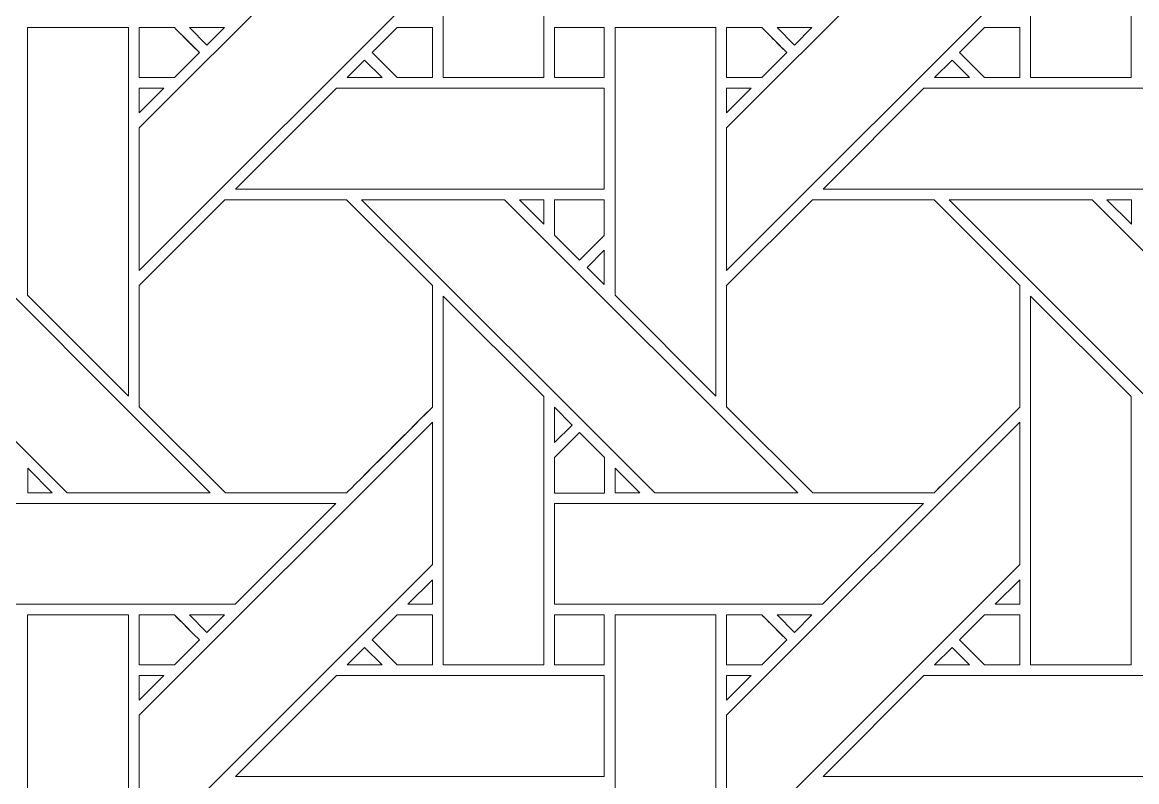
# Model space of a CAD drawing. Header units: inches. Extents: x 4.9 to 19.9, y 3.1 to 15.1.
# Drawn here: x 16.227 to 18.026, y 7.917 to 9.144 of the extents above; entities that cross this region are included whole.
import ezdxf

# ---------------------------------------------------------------- set-up
doc = ezdxf.new("R2010")
doc.units = ezdxf.units.IN
doc.header["$MEASUREMENT"] = 0
doc.layers.add('Design', color=7, linetype='Continuous', lineweight=0)

msp = doc.modelspace()

# ---------------------------------------------------------------- linework, layer by layer
at = {"layer": 'Design'}
for points, knots in [([(4.8829, 15.0948), (4.8829, 15.0948), (4.8829, 3.0948), (4.8829, 3.0948), (4.8829, 3.0948), (19.8829, 3.0948), (19.8829, 3.0948), (19.8829, 3.0948), (19.8829, 15.0948), (19.8829, 15.0948), (19.8829, 15.0948), (4.8829, 15.0948), (4.8829, 15.0948)], [0, 0, 0, 0, 1, 1, 1, 2, 2, 2, 3, 3, 3, 4, 4, 4, 4]), ([(5.4052, 14.5679), (5.4052, 14.5679), (5.4052, 3.6216), (5.4052, 3.6216), (5.4052, 3.6216), (19.3605, 3.6216), (19.3605, 3.6216), (19.3605, 3.6216), (19.3605, 14.5679), (19.3605, 14.5679), (19.3605, 14.5679), (5.4052, 14.5679), (5.4052, 14.5679)], [0, 0, 0, 0, 1, 1, 1, 2, 2, 2, 3, 3, 3, 4, 4, 4, 4]), ([(16.9061, 9.0544), (16.9061, 9.0544), (16.9061, 9.6503), (16.9061, 9.6503), (16.9061, 9.6503), (17.0689, 9.4881), (17.0689, 9.4881), (17.0689, 9.4881), (17.0689, 9.0544), (17.0689, 9.0544), (17.0689, 9.0544), (16.9061, 9.0544), (16.9061, 9.0544)], [0, 0, 0, 0, 1, 1, 1, 2, 2, 2, 3, 3, 3, 4, 4, 4, 4]), ([(17.8548, 9.0544), (17.8548, 9.0544), (17.8548, 9.6503), (17.8548, 9.6503), (17.8548, 9.6503), (18.0176, 9.4881), (18.0176, 9.4881), (18.0176, 9.4881), (18.0176, 9.0544), (18.0176, 9.0544), (18.0176, 9.0544), (17.8548, 9.0544), (17.8548, 9.0544)], [0, 0, 0, 0, 1, 1, 1, 2, 2, 2, 3, 3, 3, 4, 4, 4, 4]), ([(16.889, 9.2166), (16.889, 9.2166), (16.4153, 8.743), (16.4153, 8.743), (16.4153, 8.743), (16.4153, 8.9731), (16.4153, 8.9731), (16.4153, 8.9731), (16.889, 9.4467), (16.889, 9.4467), (16.889, 9.4467), (16.889, 9.2166), (16.889, 9.2166)], [0, 0, 0, 0, 1, 1, 1, 2, 2, 2, 3, 3, 3, 4, 4, 4, 4]), ([(17.8377, 9.2166), (17.8377, 9.2166), (17.364, 8.743), (17.364, 8.743), (17.364, 8.743), (17.364, 8.9731), (17.364, 8.9731), (17.364, 8.9731), (17.8377, 9.4467), (17.8377, 9.4467), (17.8377, 9.4467), (17.8377, 9.2166), (17.8377, 9.2166)], [0, 0, 0, 0, 1, 1, 1, 2, 2, 2, 3, 3, 3, 4, 4, 4, 4]), ([(16.2352, 8.703), (16.2352, 8.703), (16.2352, 9.1352), (16.2352, 9.1352), (16.2352, 9.1352), (16.3982, 9.1352), (16.3982, 9.1352), (16.3982, 9.1352), (16.3982, 8.5401), (16.3982, 8.5401), (16.3982, 8.5401), (16.2352, 8.703), (16.2352, 8.703)], [0, 0, 0, 0, 1, 1, 1, 2, 2, 2, 3, 3, 3, 4, 4, 4, 4]), ([(16.4724, 9.1352), (16.4775, 9.1301), (16.5083, 9.0993), (16.5127, 9.0948), (16.5127, 9.0948), (16.4723, 9.0544), (16.4723, 9.0544), (16.4723, 9.0544), (16.4153, 9.0544), (16.4153, 9.0544), (16.4153, 9.0544), (16.4153, 9.1352), (16.4153, 9.1352), (16.4153, 9.1352), (16.4724, 9.1352), (16.4724, 9.1352)], [0, 0, 0, 0, 1, 1, 1, 2, 2, 2, 3, 3, 3, 4, 4, 4, 5, 5, 5, 5]), ([(16.4988, 9.1088), (16.4988, 9.1088), (16.5127, 9.0948), (16.5127, 9.0948), (16.5127, 9.0948), (16.4723, 9.0544), (16.4723, 9.0544), (16.4723, 9.0544), (16.4153, 9.0544), (16.4153, 9.0544), (16.4153, 9.0544), (16.4153, 9.1352), (16.4153, 9.1352), (16.4153, 9.1352), (16.4724, 9.1352), (16.4724, 9.1352), (16.4781, 9.1295), (16.489, 9.1186), (16.4988, 9.1088)], [0, 0, 0, 0, 1, 1, 1, 2, 2, 2, 3, 3, 3, 4, 4, 4, 5, 5, 5, 6, 6, 6, 6]), ([(16.4967, 9.1352), (16.4967, 9.1352), (16.5532, 9.1352), (16.5532, 9.1352), (16.5532, 9.1352), (16.5249, 9.107), (16.5249, 9.107), (16.5249, 9.107), (16.4967, 9.1352), (16.4967, 9.1352)], [0, 0, 0, 0, 1, 1, 1, 2, 2, 2, 3, 3, 3, 3]), ([(16.889, 9.1352), (16.889, 9.1352), (16.889, 9.0544), (16.889, 9.0544), (16.889, 9.0544), (16.8319, 9.0544), (16.8319, 9.0544), (16.8319, 9.0544), (16.7915, 9.0948), (16.7915, 9.0948), (16.7915, 9.0948), (16.832, 9.1352), (16.832, 9.1352), (16.832, 9.1352), (16.889, 9.1352), (16.889, 9.1352)], [0, 0, 0, 0, 1, 1, 1, 2, 2, 2, 3, 3, 3, 4, 4, 4, 5, 5, 5, 5]), ([(16.889, 9.0544), (16.889, 9.0544), (16.8319, 9.0544), (16.8319, 9.0544), (16.8319, 9.0544), (16.7915, 9.0948), (16.7915, 9.0948), (16.7915, 9.0948), (16.832, 9.1352), (16.832, 9.1352), (16.832, 9.1352), (16.889, 9.1352), (16.889, 9.1352), (16.889, 9.1352), (16.889, 9.0544), (16.889, 9.0544)], [0, 0, 0, 0, 1, 1, 1, 2, 2, 2, 3, 3, 3, 4, 4, 4, 5, 5, 5, 5]), ([(17.1665, 9.0544), (17.1665, 9.0544), (17.0862, 9.0544), (17.0862, 9.0544), (17.0862, 9.0544), (17.0862, 9.1352), (17.0862, 9.1352), (17.0862, 9.1352), (17.1665, 9.1352), (17.1665, 9.1352), (17.1665, 9.1352), (17.1665, 9.0544), (17.1665, 9.0544)], [0, 0, 0, 0, 1, 1, 1, 2, 2, 2, 3, 3, 3, 4, 4, 4, 4]), ([(17.0862, 9.0544), (17.0862, 9.0544), (17.0862, 9.1352), (17.0862, 9.1352), (17.0862, 9.1352), (17.1665, 9.1352), (17.1665, 9.1352), (17.1665, 9.1352), (17.1665, 9.0544), (17.1665, 9.0544), (17.1665, 9.0544), (17.0862, 9.0544), (17.0862, 9.0544)], [0, 0, 0, 0, 1, 1, 1, 2, 2, 2, 3, 3, 3, 4, 4, 4, 4]), ([(17.184, 8.703), (17.184, 8.703), (17.184, 9.1352), (17.184, 9.1352), (17.184, 9.1352), (17.3469, 9.1352), (17.3469, 9.1352), (17.3469, 9.1352), (17.3469, 8.5401), (17.3469, 8.5401), (17.3469, 8.5401), (17.184, 8.703), (17.184, 8.703)], [0, 0, 0, 0, 1, 1, 1, 2, 2, 2, 3, 3, 3, 4, 4, 4, 4]), ([(17.4211, 9.1352), (17.4263, 9.1301), (17.457, 9.0993), (17.4615, 9.0948), (17.4615, 9.0948), (17.421, 9.0544), (17.421, 9.0544), (17.421, 9.0544), (17.3641, 9.0544), (17.3641, 9.0544), (17.3641, 9.0544), (17.3641, 9.1352), (17.3641, 9.1352), (17.3641, 9.1352), (17.4211, 9.1352), (17.4211, 9.1352)], [0, 0, 0, 0, 1, 1, 1, 2, 2, 2, 3, 3, 3, 4, 4, 4, 5, 5, 5, 5]), ([(17.446, 9.1102), (17.4518, 9.1044), (17.4574, 9.0989), (17.4615, 9.0948), (17.4615, 9.0948), (17.421, 9.0544), (17.421, 9.0544), (17.421, 9.0544), (17.3641, 9.0544), (17.3641, 9.0544), (17.3641, 9.0544), (17.3641, 9.1352), (17.3641, 9.1352), (17.3641, 9.1352), (17.4211, 9.1352), (17.4211, 9.1352), (17.4266, 9.1298), (17.4366, 9.1197), (17.446, 9.1102)], [0, 0, 0, 0, 1, 1, 1, 2, 2, 2, 3, 3, 3, 4, 4, 4, 5, 5, 5, 6, 6, 6, 6]), ([(17.4455, 9.1352), (17.4455, 9.1352), (17.5019, 9.1352), (17.5019, 9.1352), (17.5019, 9.1352), (17.4736, 9.107), (17.4736, 9.107), (17.4736, 9.107), (17.4455, 9.1352), (17.4455, 9.1352)], [0, 0, 0, 0, 1, 1, 1, 2, 2, 2, 3, 3, 3, 3]), ([(17.8377, 9.1352), (17.8377, 9.1352), (17.8377, 9.0544), (17.8377, 9.0544), (17.8377, 9.0544), (17.7806, 9.0544), (17.7806, 9.0544), (17.7806, 9.0544), (17.7403, 9.0948), (17.7403, 9.0948), (17.7403, 9.0948), (17.7807, 9.1352), (17.7807, 9.1352), (17.7807, 9.1352), (17.8377, 9.1352), (17.8377, 9.1352)], [0, 0, 0, 0, 1, 1, 1, 2, 2, 2, 3, 3, 3, 4, 4, 4, 5, 5, 5, 5]), ([(17.8377, 9.0544), (17.8377, 9.0544), (17.7806, 9.0544), (17.7806, 9.0544), (17.7806, 9.0544), (17.7403, 9.0948), (17.7403, 9.0948), (17.7403, 9.0948), (17.7807, 9.1352), (17.7807, 9.1352), (17.7807, 9.1352), (17.8377, 9.1352), (17.8377, 9.1352), (17.8377, 9.1352), (17.8377, 9.0544), (17.8377, 9.0544)], [0, 0, 0, 0, 1, 1, 1, 2, 2, 2, 3, 3, 3, 4, 4, 4, 5, 5, 5, 5]), ([(16.7794, 9.0827), (16.7794, 9.0827), (16.8076, 9.0544), (16.8076, 9.0544), (16.8076, 9.0544), (16.7511, 9.0544), (16.7511, 9.0544), (16.7511, 9.0544), (16.7794, 9.0827), (16.7794, 9.0827)], [0, 0, 0, 0, 1, 1, 1, 2, 2, 2, 3, 3, 3, 3]), ([(17.7281, 9.0827), (17.7281, 9.0827), (17.7564, 9.0544), (17.7564, 9.0544), (17.7564, 9.0544), (17.6999, 9.0544), (17.6999, 9.0544), (17.6999, 9.0544), (17.7281, 9.0827), (17.7281, 9.0827)], [0, 0, 0, 0, 1, 1, 1, 2, 2, 2, 3, 3, 3, 3]), ([(16.4551, 9.0373), (16.4551, 9.0373), (16.4153, 8.9975), (16.4153, 8.9975), (16.4153, 8.9975), (16.4153, 9.0373), (16.4153, 9.0373), (16.4153, 9.0373), (16.4551, 9.0373), (16.4551, 9.0373)], [0, 0, 0, 0, 1, 1, 1, 2, 2, 2, 3, 3, 3, 3]), ([(17.1664, 9.0373), (17.1664, 9.0373), (17.1664, 8.8745), (17.1664, 8.8745), (17.1664, 8.8745), (16.5711, 8.8745), (16.5711, 8.8745), (16.5711, 8.8745), (16.734, 9.0373), (16.734, 9.0373), (16.734, 9.0373), (17.1664, 9.0373), (17.1664, 9.0373)], [0, 0, 0, 0, 1, 1, 1, 2, 2, 2, 3, 3, 3, 4, 4, 4, 4]), ([(17.4039, 9.0373), (17.4039, 9.0373), (17.364, 8.9974), (17.364, 8.9974), (17.364, 8.9974), (17.364, 9.0373), (17.364, 9.0373), (17.364, 9.0373), (17.4039, 9.0373), (17.4039, 9.0373)], [0, 0, 0, 0, 1, 1, 1, 2, 2, 2, 3, 3, 3, 3]), ([(18.1152, 9.0373), (18.1152, 9.0373), (18.1152, 8.8745), (18.1152, 8.8745), (18.1152, 8.8745), (17.5199, 8.8745), (17.5199, 8.8745), (17.5199, 8.8745), (17.6827, 9.0373), (17.6827, 9.0373), (17.6827, 9.0373), (18.1152, 9.0373), (18.1152, 9.0373)], [0, 0, 0, 0, 1, 1, 1, 2, 2, 2, 3, 3, 3, 4, 4, 4, 4]), ([(16.2993, 8.3837), (16.2993, 8.3837), (15.8257, 8.8573), (15.8257, 8.8573), (15.8257, 8.8573), (16.0567, 8.8573), (16.0567, 8.8573), (16.0567, 8.8573), (16.5303, 8.3837), (16.5303, 8.3837), (16.5303, 8.3837), (16.2993, 8.3837), (16.2993, 8.3837)], [0, 0, 0, 0, 1, 1, 1, 2, 2, 2, 3, 3, 3, 4, 4, 4, 4]), ([(16.554, 8.8573), (16.554, 8.8573), (16.7502, 8.8573), (16.7502, 8.8573), (16.7502, 8.8573), (16.889, 8.7186), (16.889, 8.7186), (16.889, 8.7186), (16.889, 8.5224), (16.889, 8.5224), (16.8712, 8.5045), (16.7593, 8.3927), (16.7503, 8.3837), (16.7503, 8.3837), (16.5546, 8.3837), (16.5546, 8.3837), (16.5546, 8.3837), (16.4153, 8.5229), (16.4153, 8.5229), (16.4153, 8.5229), (16.4153, 8.7186), (16.4153, 8.7186), (16.4153, 8.7186), (16.554, 8.8573), (16.554, 8.8573)], [0, 0, 0, 0, 1, 1, 1, 2, 2, 2, 3, 3, 3, 4, 4, 4, 5, 5, 5, 6, 6, 6, 7, 7, 7, 8, 8, 8, 8]), ([(16.889, 8.5224), (16.871, 8.5042), (16.7591, 8.3925), (16.7503, 8.3837), (16.7503, 8.3837), (16.5546, 8.3837), (16.5546, 8.3837), (16.5546, 8.3837), (16.4153, 8.5229), (16.4153, 8.5229), (16.4153, 8.5229), (16.4153, 8.7186), (16.4153, 8.7186), (16.4153, 8.7186), (16.554, 8.8573), (16.554, 8.8573), (16.554, 8.8573), (16.7502, 8.8573), (16.7502, 8.8573), (16.7502, 8.8573), (16.889, 8.7186), (16.889, 8.7186), (16.889, 8.7186), (16.889, 8.5224), (16.889, 8.5224)], [0, 0, 0, 0, 1, 1, 1, 2, 2, 2, 3, 3, 3, 4, 4, 4, 5, 5, 5, 6, 6, 6, 7, 7, 7, 8, 8, 8, 8]), ([(17.248, 8.3837), (17.248, 8.3837), (16.7745, 8.8573), (16.7745, 8.8573), (16.7745, 8.8573), (17.0054, 8.8573), (17.0054, 8.8573), (17.0054, 8.8573), (17.479, 8.3837), (17.479, 8.3837), (17.479, 8.3837), (17.248, 8.3837), (17.248, 8.3837)], [0, 0, 0, 0, 1, 1, 1, 2, 2, 2, 3, 3, 3, 4, 4, 4, 4]), ([(17.069, 8.8573), (17.069, 8.8573), (17.069, 8.8175), (17.069, 8.8175), (17.069, 8.8175), (17.0295, 8.8573), (17.0295, 8.8573), (17.0295, 8.8573), (17.069, 8.8573), (17.069, 8.8573)], [0, 0, 0, 0, 1, 1, 1, 2, 2, 2, 3, 3, 3, 3]), ([(17.1665, 8.8573), (17.1665, 8.8573), (17.1665, 8.7997), (17.1665, 8.7997), (17.1665, 8.7997), (17.1265, 8.7598), (17.1265, 8.7598), (17.1265, 8.7598), (17.0862, 8.8001), (17.0862, 8.8001), (17.0862, 8.8001), (17.0862, 8.8573), (17.0862, 8.8573), (17.0862, 8.8573), (17.1665, 8.8573), (17.1665, 8.8573)], [0, 0, 0, 0, 1, 1, 1, 2, 2, 2, 3, 3, 3, 4, 4, 4, 5, 5, 5, 5]), ([(17.1265, 8.7598), (17.1265, 8.7598), (17.0862, 8.8001), (17.0862, 8.8001), (17.0862, 8.8001), (17.0862, 8.8573), (17.0862, 8.8573), (17.0862, 8.8573), (17.1665, 8.8573), (17.1665, 8.8573), (17.1665, 8.8573), (17.1665, 8.7997), (17.1665, 8.7997), (17.1665, 8.7997), (17.1265, 8.7598), (17.1265, 8.7598)], [0, 0, 0, 0, 1, 1, 1, 2, 2, 2, 3, 3, 3, 4, 4, 4, 5, 5, 5, 5]), ([(17.5028, 8.8573), (17.5028, 8.8573), (17.699, 8.8573), (17.699, 8.8573), (17.699, 8.8573), (17.8377, 8.7186), (17.8377, 8.7186), (17.8377, 8.7186), (17.8377, 8.5224), (17.8377, 8.5224), (17.8199, 8.5044), (17.708, 8.3927), (17.699, 8.3837), (17.699, 8.3837), (17.5033, 8.3837), (17.5033, 8.3837), (17.5033, 8.3837), (17.3641, 8.5229), (17.3641, 8.5229), (17.3641, 8.5229), (17.3641, 8.7186), (17.3641, 8.7186), (17.3641, 8.7186), (17.5028, 8.8573), (17.5028, 8.8573)], [0, 0, 0, 0, 1, 1, 1, 2, 2, 2, 3, 3, 3, 4, 4, 4, 5, 5, 5, 6, 6, 6, 7, 7, 7, 8, 8, 8, 8]), ([(17.8377, 8.5224), (17.8204, 8.5049), (17.7084, 8.3931), (17.699, 8.3837), (17.699, 8.3837), (17.5033, 8.3837), (17.5033, 8.3837), (17.5033, 8.3837), (17.3641, 8.5229), (17.3641, 8.5229), (17.3641, 8.5229), (17.3641, 8.7186), (17.3641, 8.7186), (17.3641, 8.7186), (17.5028, 8.8573), (17.5028, 8.8573), (17.5028, 8.8573), (17.699, 8.8573), (17.699, 8.8573), (17.699, 8.8573), (17.8377, 8.7186), (17.8377, 8.7186), (17.8377, 8.7186), (17.8377, 8.5224), (17.8377, 8.5224)], [0, 0, 0, 0, 1, 1, 1, 2, 2, 2, 3, 3, 3, 4, 4, 4, 5, 5, 5, 6, 6, 6, 7, 7, 7, 8, 8, 8, 8]), ([(18.1967, 8.3837), (18.1967, 8.3837), (17.7232, 8.8573), (17.7232, 8.8573), (17.7232, 8.8573), (17.9541, 8.8573), (17.9541, 8.8573), (17.9541, 8.8573), (18.4278, 8.3837), (18.4278, 8.3837), (18.4278, 8.3837), (18.1967, 8.3837), (18.1967, 8.3837)], [0, 0, 0, 0, 1, 1, 1, 2, 2, 2, 3, 3, 3, 4, 4, 4, 4]), ([(18.0177, 8.8573), (18.0177, 8.8573), (18.0177, 8.8175), (18.0177, 8.8175), (18.0177, 8.8175), (17.9783, 8.8573), (17.9783, 8.8573), (17.9783, 8.8573), (18.0177, 8.8573), (18.0177, 8.8573)], [0, 0, 0, 0, 1, 1, 1, 2, 2, 2, 3, 3, 3, 3]), ([(17.1664, 8.7755), (17.1664, 8.7755), (17.1664, 8.7203), (17.1664, 8.7203), (17.1664, 8.7203), (17.1387, 8.7477), (17.1387, 8.7477), (17.1387, 8.7477), (17.1664, 8.7755), (17.1664, 8.7755)], [0, 0, 0, 0, 1, 1, 1, 2, 2, 2, 3, 3, 3, 3]), ([(16.9061, 8.1057), (16.9061, 8.1057), (16.9061, 8.7015), (16.9061, 8.7015), (16.9061, 8.7015), (17.0689, 8.5394), (17.0689, 8.5394), (17.0689, 8.5394), (17.0689, 8.1057), (17.0689, 8.1057), (17.0689, 8.1057), (16.9061, 8.1057), (16.9061, 8.1057)], [0, 0, 0, 0, 1, 1, 1, 2, 2, 2, 3, 3, 3, 4, 4, 4, 4]), ([(17.8548, 8.1057), (17.8548, 8.1057), (17.8548, 8.7015), (17.8548, 8.7015), (17.8548, 8.7015), (18.0176, 8.5394), (18.0176, 8.5394), (18.0176, 8.5394), (18.0176, 8.1057), (18.0176, 8.1057), (18.0176, 8.1057), (17.8548, 8.1057), (17.8548, 8.1057)], [0, 0, 0, 0, 1, 1, 1, 2, 2, 2, 3, 3, 3, 4, 4, 4, 4]), ([(17.0862, 8.4651), (17.0862, 8.4651), (17.0862, 8.5219), (17.0862, 8.5219), (17.0862, 8.5219), (17.1144, 8.4933), (17.1144, 8.4933), (17.1144, 8.4933), (17.0862, 8.4651), (17.0862, 8.4651)], [0, 0, 0, 0, 1, 1, 1, 2, 2, 2, 3, 3, 3, 3]), ([(16.889, 8.2679), (16.889, 8.2679), (16.4153, 7.7943), (16.4153, 7.7943), (16.4153, 7.7943), (16.4153, 8.0244), (16.4153, 8.0244), (16.4153, 8.0244), (16.889, 8.498), (16.889, 8.498), (16.889, 8.498), (16.889, 8.2679), (16.889, 8.2679)], [0, 0, 0, 0, 1, 1, 1, 2, 2, 2, 3, 3, 3, 4, 4, 4, 4]), ([(17.8377, 8.2679), (17.8377, 8.2679), (17.364, 7.7943), (17.364, 7.7943), (17.364, 7.7943), (17.364, 8.0244), (17.364, 8.0244), (17.364, 8.0244), (17.8377, 8.498), (17.8377, 8.498), (17.8377, 8.498), (17.8377, 8.2679), (17.8377, 8.2679)], [0, 0, 0, 0, 1, 1, 1, 2, 2, 2, 3, 3, 3, 4, 4, 4, 4]), ([(17.0862, 8.3834), (17.0862, 8.3834), (17.0862, 8.4407), (17.0862, 8.4407), (17.0862, 8.4407), (17.1265, 8.4811), (17.1265, 8.4811), (17.1265, 8.4811), (17.1669, 8.4407), (17.1669, 8.4407), (17.1669, 8.4407), (17.1669, 8.3834), (17.1669, 8.3834), (17.1669, 8.3834), (17.0862, 8.3834), (17.0862, 8.3834)], [0, 0, 0, 0, 1, 1, 1, 2, 2, 2, 3, 3, 3, 4, 4, 4, 5, 5, 5, 5]), ([(17.1265, 8.4811), (17.1265, 8.4811), (17.1669, 8.4407), (17.1669, 8.4407), (17.1669, 8.4407), (17.1669, 8.3834), (17.1669, 8.3834), (17.1669, 8.3834), (17.0862, 8.3834), (17.0862, 8.3834), (17.0862, 8.3834), (17.0862, 8.4407), (17.0862, 8.4407), (17.0862, 8.4407), (17.1265, 8.4811), (17.1265, 8.4811)], [0, 0, 0, 0, 1, 1, 1, 2, 2, 2, 3, 3, 3, 4, 4, 4, 5, 5, 5, 5]), ([(16.2354, 8.3837), (16.2354, 8.3837), (16.2354, 8.4235), (16.2354, 8.4235), (16.2354, 8.4235), (16.2751, 8.3837), (16.2751, 8.3837), (16.2751, 8.3837), (16.2354, 8.3837), (16.2354, 8.3837)], [0, 0, 0, 0, 1, 1, 1, 2, 2, 2, 3, 3, 3, 3]), ([(17.1841, 8.3837), (17.1841, 8.3837), (17.1841, 8.4235), (17.1841, 8.4235), (17.1841, 8.4235), (17.2238, 8.3837), (17.2238, 8.3837), (17.2238, 8.3837), (17.1841, 8.3837), (17.1841, 8.3837)], [0, 0, 0, 0, 1, 1, 1, 2, 2, 2, 3, 3, 3, 3]), ([(16.5704, 8.2037), (16.5704, 8.2037), (16.1375, 8.2037), (16.1375, 8.2037), (16.1375, 8.2037), (16.1375, 8.3664), (16.1375, 8.3664), (16.1375, 8.3664), (16.7332, 8.3664), (16.7332, 8.3664), (16.7332, 8.3664), (16.5704, 8.2037), (16.5704, 8.2037)], [0, 0, 0, 0, 1, 1, 1, 2, 2, 2, 3, 3, 3, 4, 4, 4, 4]), ([(17.5191, 8.2037), (17.5191, 8.2037), (17.0862, 8.2037), (17.0862, 8.2037), (17.0862, 8.2037), (17.0862, 8.3664), (17.0862, 8.3664), (17.0862, 8.3664), (17.6819, 8.3664), (17.6819, 8.3664), (17.6819, 8.3664), (17.5191, 8.2037), (17.5191, 8.2037)], [0, 0, 0, 0, 1, 1, 1, 2, 2, 2, 3, 3, 3, 4, 4, 4, 4]), ([(16.889, 8.2435), (16.889, 8.2435), (16.889, 8.2038), (16.889, 8.2038), (16.889, 8.2038), (16.8492, 8.2038), (16.8492, 8.2038), (16.8492, 8.2038), (16.889, 8.2435), (16.889, 8.2435)], [0, 0, 0, 0, 1, 1, 1, 2, 2, 2, 3, 3, 3, 3]), ([(17.8377, 8.2435), (17.8377, 8.2435), (17.8377, 8.2038), (17.8377, 8.2038), (17.8377, 8.2038), (17.7979, 8.2038), (17.7979, 8.2038), (17.7979, 8.2038), (17.8377, 8.2435), (17.8377, 8.2435)], [0, 0, 0, 0, 1, 1, 1, 2, 2, 2, 3, 3, 3, 3]), ([(16.2352, 7.7543), (16.2352, 7.7543), (16.2352, 8.1865), (16.2352, 8.1865), (16.2352, 8.1865), (16.3982, 8.1865), (16.3982, 8.1865), (16.3982, 8.1865), (16.3982, 7.5914), (16.3982, 7.5914), (16.3982, 7.5914), (16.2352, 7.7543), (16.2352, 7.7543)], [0, 0, 0, 0, 1, 1, 1, 2, 2, 2, 3, 3, 3, 4, 4, 4, 4]), ([(16.4724, 8.1865), (16.4775, 8.1813), (16.5083, 8.1505), (16.5127, 8.1461), (16.5127, 8.1461), (16.4723, 8.1057), (16.4723, 8.1057), (16.4723, 8.1057), (16.4153, 8.1057), (16.4153, 8.1057), (16.4153, 8.1057), (16.4153, 8.1865), (16.4153, 8.1865), (16.4153, 8.1865), (16.4724, 8.1865), (16.4724, 8.1865)], [0, 0, 0, 0, 1, 1, 1, 2, 2, 2, 3, 3, 3, 4, 4, 4, 5, 5, 5, 5]), ([(16.5127, 8.1461), (16.5127, 8.1461), (16.4723, 8.1057), (16.4723, 8.1057), (16.4723, 8.1057), (16.4153, 8.1057), (16.4153, 8.1057), (16.4153, 8.1057), (16.4153, 8.1865), (16.4153, 8.1865), (16.4153, 8.1865), (16.4724, 8.1865), (16.4724, 8.1865), (16.4777, 8.1812), (16.5085, 8.1503), (16.5127, 8.1461)], [0, 0, 0, 0, 1, 1, 1, 2, 2, 2, 3, 3, 3, 4, 4, 4, 5, 5, 5, 5]), ([(16.4967, 8.1865), (16.4967, 8.1865), (16.5532, 8.1865), (16.5532, 8.1865), (16.5532, 8.1865), (16.5249, 8.1583), (16.5249, 8.1583), (16.5249, 8.1583), (16.4967, 8.1865), (16.4967, 8.1865)], [0, 0, 0, 0, 1, 1, 1, 2, 2, 2, 3, 3, 3, 3]), ([(16.889, 8.1865), (16.889, 8.1865), (16.889, 8.1057), (16.889, 8.1057), (16.889, 8.1057), (16.8319, 8.1057), (16.8319, 8.1057), (16.8319, 8.1057), (16.7915, 8.1461), (16.7915, 8.1461), (16.7915, 8.1461), (16.832, 8.1865), (16.832, 8.1865), (16.832, 8.1865), (16.889, 8.1865), (16.889, 8.1865)], [0, 0, 0, 0, 1, 1, 1, 2, 2, 2, 3, 3, 3, 4, 4, 4, 5, 5, 5, 5]), ([(16.889, 8.1057), (16.889, 8.1057), (16.8319, 8.1057), (16.8319, 8.1057), (16.8319, 8.1057), (16.7915, 8.1461), (16.7915, 8.1461), (16.7915, 8.1461), (16.832, 8.1865), (16.832, 8.1865), (16.832, 8.1865), (16.889, 8.1865), (16.889, 8.1865), (16.889, 8.1865), (16.889, 8.1057), (16.889, 8.1057)], [0, 0, 0, 0, 1, 1, 1, 2, 2, 2, 3, 3, 3, 4, 4, 4, 5, 5, 5, 5]), ([(17.1665, 8.1057), (17.1665, 8.1057), (17.0862, 8.1057), (17.0862, 8.1057), (17.0862, 8.1057), (17.0862, 8.1865), (17.0862, 8.1865), (17.0862, 8.1865), (17.1665, 8.1865), (17.1665, 8.1865), (17.1665, 8.1865), (17.1665, 8.1057), (17.1665, 8.1057)], [0, 0, 0, 0, 1, 1, 1, 2, 2, 2, 3, 3, 3, 4, 4, 4, 4]), ([(17.0862, 8.1057), (17.0862, 8.1057), (17.0862, 8.1865), (17.0862, 8.1865), (17.0862, 8.1865), (17.1665, 8.1865), (17.1665, 8.1865), (17.1665, 8.1865), (17.1665, 8.1057), (17.1665, 8.1057), (17.1665, 8.1057), (17.0862, 8.1057), (17.0862, 8.1057)], [0, 0, 0, 0, 1, 1, 1, 2, 2, 2, 3, 3, 3, 4, 4, 4, 4]), ([(17.184, 7.7543), (17.184, 7.7543), (17.184, 8.1865), (17.184, 8.1865), (17.184, 8.1865), (17.3469, 8.1865), (17.3469, 8.1865), (17.3469, 8.1865), (17.3469, 7.5914), (17.3469, 7.5914), (17.3469, 7.5914), (17.184, 7.7543), (17.184, 7.7543)], [0, 0, 0, 0, 1, 1, 1, 2, 2, 2, 3, 3, 3, 4, 4, 4, 4]), ([(17.4211, 8.1865), (17.4263, 8.1813), (17.457, 8.1505), (17.4615, 8.1461), (17.4615, 8.1461), (17.421, 8.1057), (17.421, 8.1057), (17.421, 8.1057), (17.3641, 8.1057), (17.3641, 8.1057), (17.3641, 8.1057), (17.3641, 8.1865), (17.3641, 8.1865), (17.3641, 8.1865), (17.4211, 8.1865), (17.4211, 8.1865)], [0, 0, 0, 0, 1, 1, 1, 2, 2, 2, 3, 3, 3, 4, 4, 4, 5, 5, 5, 5]), ([(17.4457, 8.1618), (17.4457, 8.1618), (17.4615, 8.1461), (17.4615, 8.1461), (17.4615, 8.1461), (17.421, 8.1057), (17.421, 8.1057), (17.421, 8.1057), (17.3641, 8.1057), (17.3641, 8.1057), (17.3641, 8.1057), (17.3641, 8.1865), (17.3641, 8.1865), (17.3641, 8.1865), (17.4211, 8.1865), (17.4211, 8.1865), (17.4265, 8.1811), (17.4364, 8.1712), (17.4457, 8.1618)], [0, 0, 0, 0, 1, 1, 1, 2, 2, 2, 3, 3, 3, 4, 4, 4, 5, 5, 5, 6, 6, 6, 6]), ([(17.4455, 8.1865), (17.4455, 8.1865), (17.5019, 8.1865), (17.5019, 8.1865), (17.5019, 8.1865), (17.4736, 8.1583), (17.4736, 8.1583), (17.4736, 8.1583), (17.4455, 8.1865), (17.4455, 8.1865)], [0, 0, 0, 0, 1, 1, 1, 2, 2, 2, 3, 3, 3, 3]), ([(17.8377, 8.1865), (17.8377, 8.1865), (17.8377, 8.1057), (17.8377, 8.1057), (17.8377, 8.1057), (17.7806, 8.1057), (17.7806, 8.1057), (17.7806, 8.1057), (17.7403, 8.1461), (17.7403, 8.1461), (17.7403, 8.1461), (17.7807, 8.1865), (17.7807, 8.1865), (17.7807, 8.1865), (17.8377, 8.1865), (17.8377, 8.1865)], [0, 0, 0, 0, 1, 1, 1, 2, 2, 2, 3, 3, 3, 4, 4, 4, 5, 5, 5, 5]), ([(17.8377, 8.1057), (17.8377, 8.1057), (17.7806, 8.1057), (17.7806, 8.1057), (17.7806, 8.1057), (17.7403, 8.1461), (17.7403, 8.1461), (17.7403, 8.1461), (17.7807, 8.1865), (17.7807, 8.1865), (17.7807, 8.1865), (17.8377, 8.1865), (17.8377, 8.1865), (17.8377, 8.1865), (17.8377, 8.1057), (17.8377, 8.1057)], [0, 0, 0, 0, 1, 1, 1, 2, 2, 2, 3, 3, 3, 4, 4, 4, 5, 5, 5, 5]), ([(16.7794, 8.1339), (16.7794, 8.1339), (16.8076, 8.1057), (16.8076, 8.1057), (16.8076, 8.1057), (16.7511, 8.1057), (16.7511, 8.1057), (16.7511, 8.1057), (16.7794, 8.1339), (16.7794, 8.1339)], [0, 0, 0, 0, 1, 1, 1, 2, 2, 2, 3, 3, 3, 3]), ([(17.7281, 8.1339), (17.7281, 8.1339), (17.7564, 8.1057), (17.7564, 8.1057), (17.7564, 8.1057), (17.6999, 8.1057), (17.6999, 8.1057), (17.6999, 8.1057), (17.7281, 8.1339), (17.7281, 8.1339)], [0, 0, 0, 0, 1, 1, 1, 2, 2, 2, 3, 3, 3, 3]), ([(16.4551, 8.0885), (16.4551, 8.0885), (16.4153, 8.0487), (16.4153, 8.0487), (16.4153, 8.0487), (16.4153, 8.0885), (16.4153, 8.0885), (16.4153, 8.0885), (16.4551, 8.0885), (16.4551, 8.0885)], [0, 0, 0, 0, 1, 1, 1, 2, 2, 2, 3, 3, 3, 3]), ([(17.1664, 8.0885), (17.1664, 8.0885), (17.1664, 7.9257), (17.1664, 7.9257), (17.1664, 7.9257), (16.5711, 7.9257), (16.5711, 7.9257), (16.5711, 7.9257), (16.734, 8.0885), (16.734, 8.0885), (16.734, 8.0885), (17.1664, 8.0885), (17.1664, 8.0885)], [0, 0, 0, 0, 1, 1, 1, 2, 2, 2, 3, 3, 3, 4, 4, 4, 4]), ([(17.4039, 8.0885), (17.4039, 8.0885), (17.364, 8.0487), (17.364, 8.0487), (17.364, 8.0487), (17.364, 8.0885), (17.364, 8.0885), (17.364, 8.0885), (17.4039, 8.0885), (17.4039, 8.0885)], [0, 0, 0, 0, 1, 1, 1, 2, 2, 2, 3, 3, 3, 3]), ([(18.1152, 8.0885), (18.1152, 8.0885), (18.1152, 7.9257), (18.1152, 7.9257), (18.1152, 7.9257), (17.5199, 7.9257), (17.5199, 7.9257), (17.5199, 7.9257), (17.6827, 8.0885), (17.6827, 8.0885), (17.6827, 8.0885), (18.1152, 8.0885), (18.1152, 8.0885)], [0, 0, 0, 0, 1, 1, 1, 2, 2, 2, 3, 3, 3, 4, 4, 4, 4])]:
    msp.add_open_spline(points, degree=3, knots=knots, dxfattribs=at)

doc.saveas('drawing.dxf')
